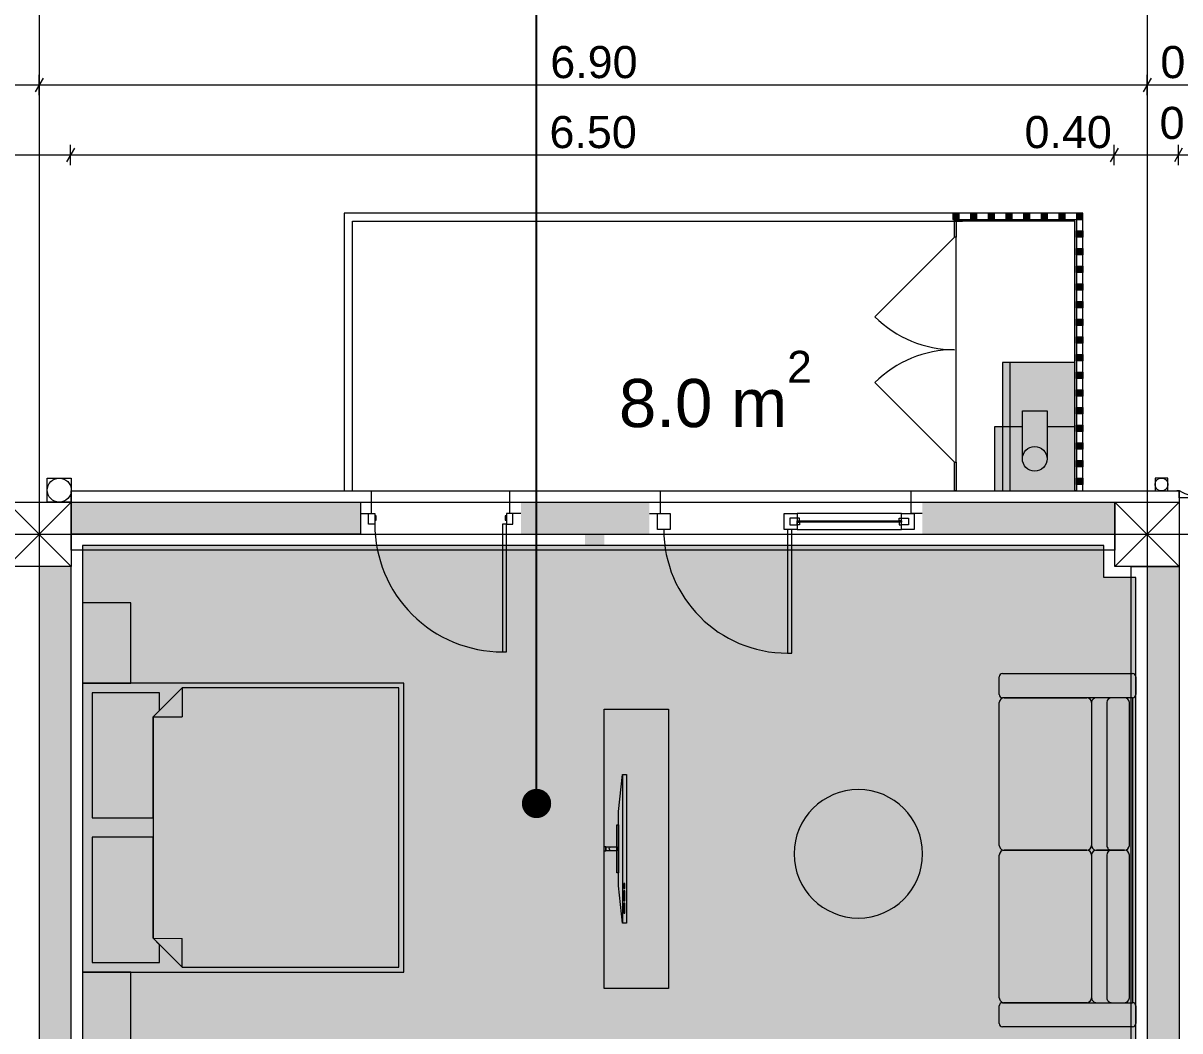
# Model space of a CAD drawing. Header units: millimetres. Extents: x 475159934 to 476245151, y 4620917055 to 4621447368.
# Drawn here: x 475268524 to 475275729, y 4621057733 to 4621064011 of the extents above; entities that cross this region are included whole.
import ezdxf

# ---------------------------------------------------------------- set-up
doc = ezdxf.new("R2010")
doc.units = ezdxf.units.MM
doc.header["$MEASUREMENT"] = 0
for name, color, linetype, lineweight in [('2D Drafting - General_Pen_No__1_Pen_No__7', 7, 'Continuous', 0), ('2D Drafting - General_Pen_No__250_Pen_No__7_Pen_No__250', 7, 'Continuous', 0), ('2D Drafting - General_Pen_No__250_Pen_No__7_Pen_No__7', 7, 'Continuous', 0), ('2D Drafting - General_Pen_No__7_Pen_No__250', 7, 'Continuous', 0), ('2D Drafting - General_Pen_No__7_Pen_No__7_Pen_No__7', 7, 'Continuous', 0), ('Doors_Pen_No__7_Pen_No__7_Pen_No__7', 7, 'Continuous', 0), ('G-Anno-Nplt_Pen_No__151', 151, 'Continuous', 0), ('G-Anno-Nplt_Pen_No__4', 7, 'Continuous', 0), ('G-Anno-Nplt_Pen_No__7', 7, 'Continuous', 0), ('gegmebi_Pen_No__1_Pen_No__7', 7, 'Continuous', 0), ('gegmebi_Pen_No__7_Pen_No__7', 7, 'Continuous', 0), ('kar-panjara_Pen_No__7_Pen_No__7_Pen_No__7', 7, 'Continuous', 0), ('New_2D Drafting - General_Pen_No__250_Pen_No__7_Pen_No__255', 255, 'Continuous', 0), ('New_2D Drafting - General_Pen_No__2_Pen_No__250', 7, 'Continuous', 0), ('New_2D Drafting - General_Pen_No__30_Pen_No__9_Pen_No__9_Pen_No__255', 255, 'Continuous', 0), ('New_2D Drafting - General_Pen_No__30_Pen_No__9_Pen_No__9_Pen_No__7', 7, 'Continuous', 0), ('New_Doors_Pen_No__7_Pen_No__7_Pen_No__250', 7, 'Continuous', 0), ('New_reg_nak_Pen_No__250', 7, 'Continuous', 0), ('New_reg_nak_Pen_No__7', 7, 'Continuous', 0), ('New_Structural - Bearing_Pen_No__250', 7, 'Continuous', 0), ('zoma_Pen_No__142', 142, 'Continuous', 0), ('zoma_Pen_No__5', 5, 'Continuous', 0), ('zoma_Pen_No__5_Pen_No__5', 5, 'Continuous', 0)]:
    doc.layers.add(name, color=color, linetype=linetype, lineweight=lineweight)
for name, color, linetype in [('New_Interior - Furniture', 7, 'Continuous'), ('New_R03_Nakveti', 7, 'Continuous'), ('zoma', 7, 'Continuous')]:
    doc.layers.add(name, color=color, linetype=linetype)
doc.layers.add('New_Interior - Furniture _Pen_No__252', color=7, linetype='Continuous', lineweight=0, true_color=0x666666)
doc.layers.add('New_R03_Nakveti_Pen_No__252', color=7, linetype='Continuous', lineweight=0, true_color=0x666666)
doc.styles.add('GENERATED_STYLE_1', font='arial.ttf')
doc.styles.add('GENERATED_STYLE_3', font='arial.ttf')
doc.dimstyles.new('GENERATED_STYLE__18', dxfattribs={"dimtxt": 200, "dimasz": 64.421331, "dimexe": 0.18, "dimexo": 3, "dimgap": 0, "dimtad": 1, "dimtih": 1, "dimtoh": 1, "dimlfac": 0.001, "dimzin": 0, "dimdsep": 46, "dimtxsty": 'GENERATED_STYLE_3', "dimblk": 'ARROWHEAD_2', "dimblk1": 'ARROWHEAD_2', "dimblk2": 'ARROWHEAD_2', "dimcen": 0.09, "dimclrd": 5, "dimclre": 5, "dimclrt": 5, "dimadec": 0, "dimazin": 0, "dimtfac": 1, "dimtdec": 4, "dimtmove": 0, "dimatfit": 3, "dimfxl": 1, "dimtolj": 1, "dimtzin": 0, "dimarcsym": 0})
doc.dimstyles.new('GENERATED_STYLE__27', dxfattribs={"dimtxt": 0.18, "dimasz": 364.8, "dimexe": 0.18, "dimexo": 0.0625, "dimgap": 0, "dimtad": 0, "dimtih": 1, "dimtoh": 1, "dimdec": 4, "dimzin": 0, "dimdsep": 46, "dimcen": 0.09, "dimadec": 0, "dimazin": 0, "dimtfac": 1, "dimtdec": 4, "dimtmove": 0, "dimatfit": 3, "dimldrblk": 'ARROWHEAD_11', "dimfxl": 1, "dimtolj": 1, "dimtzin": 0, "dimarcsym": 0})
doc.dimstyles.new('GENERATED_STYLE__3', dxfattribs={"dimtxt": 200, "dimasz": 64.421331, "dimexe": 0.18, "dimexo": 3, "dimgap": 0, "dimtad": 1, "dimtih": 1, "dimtoh": 1, "dimlfac": 0.001, "dimzin": 0, "dimdsep": 46, "dimtxsty": 'GENERATED_STYLE_3', "dimblk": 'ARROWHEAD_2', "dimblk1": 'ARROWHEAD_2', "dimblk2": 'ARROWHEAD_2', "dimcen": 0.09, "dimclrd": 142, "dimclre": 142, "dimclrt": 142, "dimadec": 0, "dimazin": 0, "dimtfac": 1, "dimtdec": 4, "dimtmove": 0, "dimatfit": 3, "dimfxl": 1, "dimtolj": 1, "dimtzin": 0, "dimarcsym": 0})
doc.dimstyles.new('GENERATED_STYLE__6', dxfattribs={"dimtxt": 200, "dimasz": 64.421331, "dimexe": 0.18, "dimexo": 3, "dimgap": 0, "dimtad": 1, "dimlfac": 0.001, "dimzin": 0, "dimdsep": 46, "dimtxsty": 'GENERATED_STYLE_3', "dimblk": 'ARROWHEAD_2', "dimblk1": 'ARROWHEAD_2', "dimblk2": 'ARROWHEAD_2', "dimcen": 0.09, "dimclrd": 142, "dimclre": 142, "dimclrt": 142, "dimadec": 0, "dimazin": 0, "dimtfac": 1, "dimtdec": 4, "dimtmove": 0, "dimatfit": 3, "dimfxl": 1, "dimtolj": 1, "dimtzin": 0, "dimarcsym": 0})
doc.dimstyles.new('GENERATED_STYLE__7', dxfattribs={"dimtxt": 200, "dimasz": 64.421331, "dimexe": 0.18, "dimexo": 3, "dimgap": 0, "dimtad": 1, "dimtih": 1, "dimtoh": 1, "dimlfac": 0.001, "dimzin": 0, "dimdsep": 46, "dimtxsty": 'GENERATED_STYLE_3', "dimblk": 'ARROWHEAD_2', "dimblk1": 'ARROWHEAD_2', "dimblk2": 'ARROWHEAD_2', "dimcen": 0.09, "dimclrd": 142, "dimclre": 142, "dimclrt": 142, "dimadec": 0, "dimazin": 0, "dimtfac": 1, "dimtdec": 4, "dimtmove": 2, "dimatfit": 3, "dimfxl": 1, "dimtolj": 1, "dimtzin": 0, "dimarcsym": 0})

# ---------------------------------------------------------------- blocks, each defined once
blk = doc.blocks.new('Bed Layout 23')
at = {"layer": 'New_R03_Nakveti_Pen_No__252', "color": 251, "linetype": 'Continuous', "lineweight": 0, "true_color": 0x666666}
for p, q in [((-900, 0), (-1400, 0)), ((-1400, 0), (-1400, -300)), ((-900, -300), (-900, 0)), ((900, 0), (-900, 0)), ((-900, 0), (-900, -2000)), ((1400, 0), (900, 0)), ((900, 0), (900, -300)), ((900, -2000), (900, 0)), ((1400, -300), (1400, 0)), ((-1400, -300), (-900, -300)), ((900, -300), (1400, -300)), ((-690, -440), (-870, -620)), ((0, -440), (-690, -440)), ((-690, -440), (-690, -620)), ((690, -440), (0, -440)), ((870, -620), (690, -440)), ((690, -440), (690, -620)), ((-870, -620), (-870, -1970)), ((-870, -620), (-690, -620)), ((870, -620), (690, -620)), ((870, -1970), (870, -620)), ((-900, -2000), (900, -2000)), ((-870, -1970), (0, -1970)), ((0, -1970), (870, -1970))]:
    blk.add_line(p, q, dxfattribs=at)
at = {"layer": 'New_R03_Nakveti_Pen_No__252', "color": 251, "linetype": 'Continuous', "lineweight": 0, "true_color": 0x666666, "flags": 128}
for points in [[(-60, -440), (-60, -60), (-840, -60), (-840, -480), (-730, -480), (-690, -440)], [(690, -440), (730, -480), (840, -480), (840, -60), (60, -60), (60, -440)]]:
    blk.add_lwpolyline(points, close=True, dxfattribs=at)
blk = doc.blocks.new('Designer Table 05 26')
at = {"layer": 'New_Interior - Furniture _Pen_No__252', "color": 251, "linetype": 'Continuous', "lineweight": 0, "true_color": 0x666666, "flags": 128}
blk.add_lwpolyline([(400, 0, 1), (-400, 0, 1)], format="xyb", close=True, dxfattribs=at)
blk = doc.blocks.new('Sofa 23')
at = {"layer": 'New_Interior - Furniture _Pen_No__252', "color": 251, "linetype": 'Continuous', "lineweight": 0, "true_color": 0x666666}
for p, q in [((0, 20), (0, 830)), ((20, 850), (130, 850)), ((150, 830), (150, 20)), ((150, 830), (2050, 830)), ((1070, 810), (180, 810)), ((2020, 810), (1130, 810)), ((2050, 20), (2050, 830)), ((2070, 850), (2180, 850)), ((2200, 830), (2200, 20)), ((150, 780), (150, 604.7)), ((1100, 604.7), (1100, 780)), ((1100, 780), (1100, 604.7)), ((2050, 604.7), (2050, 780)), ((180, 670), (1070, 670)), ((1130, 670), (2020, 670)), ((150, 30), (150, 544.7)), ((180, 574.7), (1070, 574.7)), ((180, 574.7), (1070, 574.7)), ((1100, 544.7), (1100, 30)), ((1100, 30), (1100, 544.7)), ((1130, 574.7), (2020, 574.7)), ((1130, 574.7), (2020, 574.7)), ((2050, 544.7), (2050, 30)), ((130, 0), (20, 0)), ((1070, 0), (180, 0)), ((2020, 0), (1130, 0)), ((2180, 0), (2070, 0))]:
    blk.add_line(p, q, dxfattribs=at)
for centre, radius, start, end in [((20, 830), 20, 90, 180), ((130, 830), 20, 0, 90), ((180, 780), 30, 90, 180), ((1070, 780), 30, 0, 90), ((1130, 780), 30, 90, 180), ((2020, 780), 30, 0, 90), ((2070, 830), 20, 90, 180), ((2180, 830), 20, 0, 90), ((180, 700), 30, 180, 270), ((1070, 700), 30, 270, 0), ((1130, 700), 30, 180, 270), ((2020, 700), 30, 270, 0), ((180, 604.7), 30, 180, 270), ((1070, 604.7), 30, 270, 0), ((1130, 604.7), 30, 180, 270), ((2020, 604.7), 30, 270, 0), ((180, 544.7), 30, 90, 180), ((1070, 544.7), 30, 0, 90), ((1130, 544.7), 30, 90, 180), ((2020, 544.7), 30, 0, 90), ((20, 20), 20, 180, 270), ((130, 20), 20, 270, 0), ((180, 30), 30, 180, 270), ((1070, 30), 30, 270, 0), ((1130, 30), 30, 180, 270), ((2020, 30), 30, 270, 0), ((2070, 20), 20, 180, 270), ((2180, 20), 20, 270, 0)]:
    blk.add_arc(centre, radius, start, end, dxfattribs=at)
blk = doc.blocks.new('*D698', base_point=(475826095.8, 4621095193.2))
at = {"layer": 'zoma_Pen_No__142', "color": 142, "linetype": 'Continuous', "lineweight": 0, "transparency": 16777216}
for p, q in [((475261724.3, 4621063561.9), (475261724.3, 4621063689.1)), ((475268624.3, 4621063561.9), (475268624.3, 4621063689.1)), ((475261748.8, 4621063667.9), (475261699.9, 4621063583.1)), ((475261724.3, 4621063625.5), (475268624.3, 4621063625.5)), ((475268648.8, 4621063667.9), (475268599.9, 4621063583.1))]:
    blk.add_line(p, q, dxfattribs=at)
at = {"layer": 'zoma_Pen_No__142', "color": 142, "lineweight": 0, "transparency": 16777216, "insert": (475264907.4, 4621063665.5), "char_height": 200, "attachment_point": 7, "style": 'GENERATED_STYLE_3'}
blk.add_mtext('\\A1;{\\pql;\\fArial|b0|i0|c204|p0;\\W1.000000;6.90}', dxfattribs=at)
blk = doc.blocks.new('ARROWHEAD_2')
at = {"color": 0, "linetype": 'Continuous', "lineweight": 0}
for p, q in [((0, 0), (-1, 0)), ((-0.38, -0.66), (0.38, 0.66))]:
    blk.add_line(p, q, dxfattribs=at)
blk = doc.blocks.new('*D699', base_point=(475826095.8, 4621095193.2))
at = {"layer": 'zoma_Pen_No__142', "color": 142, "linetype": 'Continuous', "lineweight": 0, "transparency": 16777216}
for p, q in [((475268624.3, 4621063561.9), (475268624.3, 4621063689.1)), ((475275524.3, 4621063561.9), (475275524.3, 4621063689.1)), ((475268648.8, 4621063667.9), (475268599.9, 4621063583.1)), ((475268624.3, 4621063625.5), (475275524.3, 4621063625.5)), ((475275548.8, 4621063667.9), (475275499.9, 4621063583.1))]:
    blk.add_line(p, q, dxfattribs=at)
at = {"layer": 'zoma_Pen_No__142', "color": 142, "lineweight": 0, "transparency": 16777216, "insert": (475271807.4, 4621063665.5), "char_height": 200, "attachment_point": 7, "style": 'GENERATED_STYLE_3'}
blk.add_mtext('\\A1;{\\pql;\\fArial|b0|i0|c204|p0;\\W1.000000;6.90}', dxfattribs=at)
blk = doc.blocks.new('*D700', base_point=(475826095.8, 4621095193.2))
at = {"layer": 'zoma_Pen_No__142', "color": 142, "linetype": 'Continuous', "lineweight": 0, "transparency": 16777216}
for p, q in [((475275524.3, 4621063561.9), (475275524.3, 4621063689.1)), ((475276224.3, 4621063561.9), (475276224.3, 4621063689.1)), ((475275548.8, 4621063667.9), (475275499.9, 4621063583.1)), ((475275524.3, 4621063625.5), (475276224.3, 4621063625.5)), ((475276248.8, 4621063667.9), (475276199.9, 4621063583.1))]:
    blk.add_line(p, q, dxfattribs=at)
at = {"layer": 'zoma_Pen_No__142', "color": 142, "lineweight": 0, "transparency": 16777216, "insert": (475275607.4, 4621063665.5), "char_height": 200, "attachment_point": 7, "style": 'GENERATED_STYLE_3'}
blk.add_mtext('\\A1;{\\pql;\\fArial|b0|i0|c204|p0;\\W1.000000;0.70}', dxfattribs=at)
blk = doc.blocks.new('*D731', base_point=(475826095.8, 4621095193.2))
at = {"layer": 'zoma_Pen_No__142', "color": 142, "linetype": 'Continuous', "lineweight": 0, "transparency": 16777216}
for p, q in [((475300055.4, 4621061026.7), (475299928.2, 4621061026.7)), ((475300034.2, 4621061002.2), (475299949.4, 4621061051.2)), ((475299991.8, 4621061026.7), (475299991.8, 4621061068.1)), ((475299991.8, 4621041672.1), (475299991.8, 4621061026.7)), ((475300055.4, 4621041672.1), (475299928.2, 4621041672.1)), ((475299949.4, 4621041696.5), (475300034.2, 4621041647.6)), ((475299991.8, 4621041630.6), (475299991.8, 4621041672.1))]:
    blk.add_line(p, q, dxfattribs=at)
at = {"layer": 'zoma_Pen_No__142', "color": 142, "lineweight": 0, "transparency": 16777216, "insert": (475299951.8, 4621051006.2), "char_height": 200, "attachment_point": 7, "rotation": 90, "style": 'GENERATED_STYLE_3'}
blk.add_mtext('\\A1;{\\pql;\\fArial|b0|i0|c204|p0;\\W1.000000;19.35}', dxfattribs=at)
blk = doc.blocks.new('*D745', base_point=(475826095.8, 4621095193.2))
at = {"layer": 'zoma_Pen_No__142', "color": 142, "linetype": 'Continuous', "lineweight": 0, "transparency": 16777216}
for p, q in [((475299274.8, 4621061026.7), (475299147.7, 4621061026.7)), ((475299253.6, 4621061002.2), (475299168.8, 4621061051.2)), ((475299211.2, 4621061026.7), (475299211.2, 4621061068.1)), ((475299211.2, 4621060626.7), (475299211.2, 4621061026.7)), ((475299274.8, 4621060626.7), (475299147.7, 4621060626.7)), ((475299168.8, 4621060651.2), (475299253.6, 4621060602.2))]:
    blk.add_line(p, q, dxfattribs=at)
blk = doc.blocks.new('*D758', base_point=(475826095.8, 4621095193.2))
at = {"layer": 'zoma_Pen_No__142', "color": 142, "linetype": 'Continuous', "lineweight": 0, "transparency": 16777216}
for p, q in [((475268443.8, 4621063231.9), (475268394.9, 4621063147.1)), ((475268419.4, 4621063125.9), (475268419.4, 4621063253.1)), ((475268419.4, 4621063189.5), (475268819.4, 4621063189.5)), ((475268843.8, 4621063231.9), (475268794.9, 4621063147.1)), ((475268819.4, 4621063125.9), (475268819.4, 4621063253.1))]:
    blk.add_line(p, q, dxfattribs=at)
blk = doc.blocks.new('*D759', base_point=(475826095.8, 4621095193.2))
at = {"layer": 'zoma_Pen_No__142', "color": 142, "linetype": 'Continuous', "lineweight": 0, "transparency": 16777216}
for p, q in [((475268843.8, 4621063231.9), (475268794.9, 4621063147.1)), ((475268819.4, 4621063125.9), (475268819.4, 4621063253.1)), ((475268819.4, 4621063189.5), (475275319.4, 4621063189.5)), ((475275343.8, 4621063231.9), (475275294.9, 4621063147.1)), ((475275319.4, 4621063125.9), (475275319.4, 4621063253.1))]:
    blk.add_line(p, q, dxfattribs=at)
at = {"layer": 'zoma_Pen_No__142', "color": 142, "lineweight": 0, "transparency": 16777216, "char_height": 200, "attachment_point": 7, "style": 'GENERATED_STYLE_3'}
for s, insert in [('\\A1;{\\pql;\\fArial|b0|i0|c204|p0;\\W1.000000;6.50}', (475271802.4, 4621063229.5)), ('\\A1;{\\pql;\\fArial|b0|i0|c204|p0;\\W1.000000;0.40}', (475274761, 4621063229.5))]:
    blk.add_mtext(s, dxfattribs=dict(at, insert=insert))
blk = doc.blocks.new('*D760', base_point=(475826095.8, 4621095193.2))
at = {"layer": 'zoma_Pen_No__142', "color": 142, "linetype": 'Continuous', "lineweight": 0, "transparency": 16777216}
for p, q in [((475275343.8, 4621063231.9), (475275294.9, 4621063147.1)), ((475275319.4, 4621063125.9), (475275319.4, 4621063253.1)), ((475275319.4, 4621063189.5), (475275719.4, 4621063189.5)), ((475275743.8, 4621063231.9), (475275694.9, 4621063147.1)), ((475275719.4, 4621063125.9), (475275719.4, 4621063253.1))]:
    blk.add_line(p, q, dxfattribs=at)
at = {"layer": 'zoma_Pen_No__142', "color": 142, "lineweight": 0, "transparency": 16777216, "insert": (475275602.4, 4621063286.6), "char_height": 200, "attachment_point": 7, "style": 'GENERATED_STYLE_3'}
blk.add_mtext('\\A1;{\\pql;\\fArial|b0|i0|c204|p0;\\W1.000000;0.30}', dxfattribs=at)
blk = doc.blocks.new('*D761', base_point=(475826095.8, 4621095193.2))
at = {"layer": 'zoma_Pen_No__142', "color": 142, "linetype": 'Continuous', "lineweight": 0, "transparency": 16777216}
for p, q in [((475275743.8, 4621063231.9), (475275694.9, 4621063147.1)), ((475275719.4, 4621063125.9), (475275719.4, 4621063253.1)), ((475275719.4, 4621063189.5), (475276019.4, 4621063189.5)), ((475276043.8, 4621063231.9), (475275994.9, 4621063147.1)), ((475276019.4, 4621063125.9), (475276019.4, 4621063253.1))]:
    blk.add_line(p, q, dxfattribs=at)
blk = doc.blocks.new('*D1319', base_point=(475826095.8, 4621095193.2))
at = {"layer": 'zoma_Pen_No__5', "color": 5, "linetype": 'Continuous', "lineweight": 0, "transparency": 16777216}
for p, q in [((475275264.3, 4621094325.9), (475275264.3, 4621094453)), ((475275869.4, 4621094325.9), (475275869.4, 4621094453)), ((475275222.9, 4621094389.5), (475275264.3, 4621094389.5)), ((475275288.8, 4621094431.8), (475275239.9, 4621094347.1)), ((475275264.3, 4621094389.5), (475275869.4, 4621094389.5)), ((475275844.9, 4621094347.1), (475275893.8, 4621094431.8)), ((475275869.4, 4621094389.5), (475275910.8, 4621094389.5))]:
    blk.add_line(p, q, dxfattribs=at)
at = {"layer": 'zoma_Pen_No__5', "color": 5, "lineweight": 0, "transparency": 16777216, "insert": (475275299.9, 4621094429.5), "char_height": 200, "attachment_point": 7, "style": 'GENERATED_STYLE_3'}
blk.add_mtext('\\A1;{\\pql;\\fArial|b0|i0|c204|p0;\\W1.000000;0.61}', dxfattribs=at)
blk = doc.blocks.new('*D1323', base_point=(475826095.8, 4621095193.2))
at = {"layer": 'zoma_Pen_No__5', "color": 5, "linetype": 'Continuous', "lineweight": 0, "transparency": 16777216}
for p, q in [((475275264.3, 4621143389.7), (475275264.3, 4621143516.8)), ((475275869.4, 4621143389.7), (475275869.4, 4621143516.8)), ((475275222.9, 4621143453.2), (475275264.3, 4621143453.2)), ((475275288.8, 4621143495.6), (475275239.9, 4621143410.9)), ((475275264.3, 4621143453.2), (475275869.4, 4621143453.2)), ((475275844.9, 4621143410.9), (475275893.8, 4621143495.6)), ((475275869.4, 4621143453.2), (475275910.8, 4621143453.2))]:
    blk.add_line(p, q, dxfattribs=at)
at = {"layer": 'zoma_Pen_No__5', "color": 5, "lineweight": 0, "transparency": 16777216, "insert": (475275299.9, 4621143493.2), "char_height": 200, "attachment_point": 7, "style": 'GENERATED_STYLE_3'}
blk.add_mtext('\\A1;{\\pql;\\fArial|b0|i0|c204|p0;\\W1.000000;0.61}', dxfattribs=at)
blk = doc.blocks.new('ARROWHEAD_11')
at = {"color": 0, "linetype": 'Continuous', "lineweight": 0}
blk.add_line((0, 0), (-1, 0), dxfattribs=at)
at = {"color": 0, "linetype": 'Continuous', "lineweight": 0, "const_width": 0.25, "flags": 128}
blk.add_lwpolyline([(-0.125, 0, 1), (0.125, 0, 1)], format="xyb", close=True, dxfattribs=at)
blk = doc.blocks.new('Flexible Shelf 26')
at = {"layer": 'New_Interior - Furniture _Pen_No__252', "color": 251, "linetype": 'Continuous', "lineweight": 0, "true_color": 0x666666, "flags": 128}
blk.add_lwpolyline([(0, 0), (1739.8, 0), (1739.8, 400), (0, 400)], close=True, dxfattribs=at)
blk = doc.blocks.new('Flat Panel TV 26')
at = {"layer": 'New_Interior - Furniture _Pen_No__252', "color": 251, "linetype": 'Continuous', "lineweight": 0, "true_color": 0x666666}
for p, q in [((0, 25), (925.5, 25)), ((678.7, 10), (678.7, 16.2)), ((678.7, 16.2), (709.6, 16.2)), ((709.6, 10), (678.7, 10)), ((709.6, 16.2), (709.6, 10)), ((725, 10), (725, 16.2)), ((725, 16.2), (786.7, 16.2)), ((786.7, 10), (725, 10)), ((786.7, 16.2), (786.7, 10)), ((802.1, 10), (802.1, 16.2)), ((802.1, 16.2), (863.8, 16.2)), ((863.8, 10), (802.1, 10)), ((863.8, 16.2), (863.8, 10))]:
    blk.add_line(p, q, dxfattribs=at)
at = {"layer": 'New_Interior - Furniture _Pen_No__252', "color": 251, "linetype": 'Continuous', "lineweight": 0, "true_color": 0x666666, "flags": 128}
for points in [[(447.8, 127.5), (477.8, 127.5), (477.8, 137.5), (447.8, 137.5)], [(450.3, 60), (475.3, 60), (475.3, 127.5), (450.3, 127.5)], [(0, 0), (925.5, 0), (925.5, 25), (694.1, 50), (231.4, 50), (0, 25)], [(312.8, 50), (612.8, 50), (612.8, 60), (312.8, 60)]]:
    blk.add_lwpolyline(points, close=True, dxfattribs=at)
at = {"layer": 'New_Interior - Furniture _Pen_No__252', "color": 251, "linetype": 'Continuous', "lineweight": 0, "true_color": 0x666666}
blk.add_arc((462.8, 93.8), 12.5, 0, 180, dxfattribs=at)

msp = doc.modelspace()

# ---------------------------------------------------------------- hatches: boundary and pattern name
at = {"layer": '2D Drafting - General_Pen_No__250_Pen_No__7_Pen_No__7', "linetype": 'Continuous', "lineweight": 0}
for points in [[(475274324.343, 4621062676.7), (475274324.343, 4621062786.7), (475274334.343, 4621062786.7), (475274334.343, 4621062676.7)], [(475274334.048, 4621062776.696), (475274334.048, 4621062786.696), (475275084.67, 4621062786.696), (475275084.67, 4621062776.696), (475275084.67, 4621061096.696), (475275074.67, 4621061096.696), (475275074.67, 4621062776.696)], [(475274324.343, 4621061096.696), (475274324.343, 4621061276.7), (475274334.343, 4621061276.7), (475274334.343, 4621061096.696)], [(475270624.726, 4621060826.696), (475268824.343, 4621060826.696), (475268824.343, 4621061026.696), (475270624.726, 4621061026.696)], [(475272424.348, 4621060826.65), (475271624.726, 4621060826.65), (475271624.726, 4621061026.65), (475272424.348, 4621061026.65)], [(475275324.343, 4621060826.974), (475274124.343, 4621060826.974), (475274124.343, 4621061026.974), (475275324.343, 4621061026.974)], [(475272023.872, 4621060826.689), (475272143.872, 4621060826.689), (475272143.872, 4621056281.831), (475272023.872, 4621056281.831)], [(475268624.343, 4621060626.696), (475268624.343, 4621055076.696), (475268824.343, 4621055076.696), (475268824.343, 4621060626.696)], [(475275524.343, 4621060626.696), (475275524.343, 4621053626.696), (475275724.343, 4621053626.696), (475275724.343, 4621060626.696)]]:
    msp.add_hatch(color=7, dxfattribs=at).paths.add_polyline_path(points)
at = {"layer": 'G-Anno-Nplt_Pen_No__151', "linetype": 'Continuous', "lineweight": 0, "true_color": 0x1f2f3f}
msp.add_hatch(color=169, dxfattribs=at).paths.add_polyline_path([(475268894.053, 4621060756.689), (475268894.053, 4621060556.689), (475268894.053, 4621055056.028), (475268894.053, 4621053696.689), (475270375.945, 4621053696.689), (475270375.945, 4621053626.689), (475272980.083, 4621053626.689), (475272980.083, 4621053696.689), (475275054.053, 4621053696.689), (475275054.053, 4621054586.877), (475275454.053, 4621054586.877), (475275454.053, 4621060556.696), (475275254.343, 4621060556.696), (475275254.343, 4621060756.689)])
at = {"layer": 'New_2D Drafting - General_Pen_No__250_Pen_No__7_Pen_No__255', "linetype": 'Continuous', "lineweight": 0}
for points in [[(475275074.67, 4621061096.696), (475274624.67, 4621061096.696), (475274624.67, 4621061896.696), (475275074.67, 4621061896.696)], [(475275074.67, 4621061096.696), (475274574.67, 4621061096.7), (475274574.674, 4621061496.696), (475274747.659, 4621061496.694), (475274747.66, 4621061596.697), (475274901.686, 4621061596.696), (475274901.685, 4621061496.693), (475275074.674, 4621061496.691)]]:
    msp.add_hatch(color=255, dxfattribs=at).paths.add_polyline_path(points)
at = {"layer": 'New_2D Drafting - General_Pen_No__30_Pen_No__9_Pen_No__9_Pen_No__255', "linetype": 'Continuous', "lineweight": 0}
for points in [[(475274314.67, 4621062826.7), (475274314.67, 4621062786.7), (475274354.67, 4621062786.7), (475274354.67, 4621062826.7)], [(475274424.67, 4621062826.7), (475274424.67, 4621062786.7), (475274464.67, 4621062786.7), (475274464.67, 4621062826.7)], [(475274534.67, 4621062826.7), (475274534.67, 4621062786.7), (475274574.67, 4621062786.7), (475274574.67, 4621062826.7)], [(475274644.67, 4621062826.7), (475274644.67, 4621062786.7), (475274684.67, 4621062786.7), (475274684.67, 4621062826.7)], [(475274754.67, 4621062826.7), (475274754.67, 4621062786.7), (475274794.67, 4621062786.7), (475274794.67, 4621062826.7)], [(475274864.67, 4621062826.7), (475274864.67, 4621062786.7), (475274904.67, 4621062786.7), (475274904.67, 4621062826.7)], [(475274974.67, 4621062826.7), (475274974.67, 4621062786.7), (475275014.67, 4621062786.7), (475275014.67, 4621062826.7)], [(475275084.67, 4621062826.7), (475275084.67, 4621062786.7), (475275124.67, 4621062786.7), (475275124.67, 4621062826.7)], [(475275124.67, 4621062676.7), (475275084.67, 4621062676.7), (475275084.67, 4621062716.7), (475275124.67, 4621062716.7)], [(475275124.67, 4621062566.7), (475275084.67, 4621062566.7), (475275084.67, 4621062606.7), (475275124.67, 4621062606.7)], [(475275124.67, 4621062456.7), (475275084.67, 4621062456.7), (475275084.67, 4621062496.7), (475275124.67, 4621062496.7)], [(475275124.67, 4621062346.7), (475275084.67, 4621062346.7), (475275084.67, 4621062386.7), (475275124.67, 4621062386.7)], [(475275124.67, 4621062236.7), (475275084.67, 4621062236.7), (475275084.67, 4621062276.7), (475275124.67, 4621062276.7)], [(475275124.67, 4621062126.7), (475275084.67, 4621062126.7), (475275084.67, 4621062166.7), (475275124.67, 4621062166.7)], [(475275124.67, 4621062016.7), (475275084.67, 4621062016.7), (475275084.67, 4621062056.7), (475275124.67, 4621062056.7)], [(475275124.67, 4621061906.7), (475275084.67, 4621061906.7), (475275084.67, 4621061946.7), (475275124.67, 4621061946.7)], [(475275124.67, 4621061796.7), (475275084.67, 4621061796.7), (475275084.67, 4621061836.7), (475275124.67, 4621061836.7)], [(475275124.67, 4621061686.7), (475275084.67, 4621061686.7), (475275084.67, 4621061726.7), (475275124.67, 4621061726.7)], [(475275124.67, 4621061576.7), (475275084.67, 4621061576.7), (475275084.67, 4621061616.7), (475275124.67, 4621061616.7)], [(475275124.67, 4621061466.7), (475275084.67, 4621061466.7), (475275084.67, 4621061506.7), (475275124.67, 4621061506.7)], [(475275124.67, 4621061356.7), (475275084.67, 4621061356.7), (475275084.67, 4621061396.7), (475275124.67, 4621061396.7)], [(475275124.67, 4621061246.7), (475275084.67, 4621061246.7), (475275084.67, 4621061286.7), (475275124.67, 4621061286.7)], [(475275124.67, 4621061136.7), (475275084.67, 4621061136.7), (475275084.67, 4621061176.7), (475275124.67, 4621061176.7)]]:
    msp.add_hatch(color=255, dxfattribs=at).paths.add_polyline_path(points)

# ---------------------------------------------------------------- linework, layer by layer
at = {"layer": '2D Drafting - General_Pen_No__1_Pen_No__7', "color": 7, "linetype": 'Continuous', "lineweight": 0}
for p, q in [((475268424.343, 4621060626.696), (475268824.343, 4621061026.696)), ((475268824.343, 4621060626.696), (475268424.343, 4621061026.696)), ((475275324.343, 4621060626.696), (475275724.343, 4621061026.696)), ((475275724.343, 4621060626.696), (475275324.343, 4621061026.696))]:
    msp.add_line(p, q, dxfattribs=at)
at = {"layer": '2D Drafting - General_Pen_No__1_Pen_No__7', "color": 7, "linetype": 'Continuous', "lineweight": 0, "flags": 128}
for points in [[(475268824.343, 4621060626.696), (475268424.343, 4621060626.696), (475268424.343, 4621061026.696), (475268824.343, 4621061026.696)], [(475275324.343, 4621060726.696), (475268824.343, 4621060726.696), (475268824.343, 4621061026.696), (475275324.343, 4621061026.696)], [(475275724.343, 4621060626.696), (475275324.343, 4621060626.696), (475275324.343, 4621061026.696), (475275724.343, 4621061026.696)], [(475275424.343, 4621053626.696), (475275424.343, 4621060626.696), (475275724.343, 4621060626.696), (475275724.343, 4621053626.696)]]:
    msp.add_lwpolyline(points, close=True, dxfattribs=at)
at = {"layer": '2D Drafting - General_Pen_No__1_Pen_No__7', "color": 7, "linetype": 'Continuous', "lineweight": 0}
for centre, radius in [((475268749.278, 4621061101.689), 75), ((475275614.278, 4621061136.927), 40)]:
    msp.add_circle(centre, radius, dxfattribs=at)
at = {"layer": '2D Drafting - General_Pen_No__250_Pen_No__7_Pen_No__250', "color": 7, "linetype": 'Continuous', "lineweight": 0, "flags": 128}
for points in [[(475274324.343, 4621062676.7), (475274324.343, 4621062786.7), (475274334.343, 4621062786.7), (475274334.343, 4621062676.7)], [(475274334.048, 4621062776.696), (475274334.048, 4621062786.696), (475275084.67, 4621062786.696), (475275084.67, 4621062776.696), (475275084.67, 4621061096.696), (475275074.67, 4621061096.696), (475275074.67, 4621062776.696)], [(475274324.343, 4621061096.696), (475274324.343, 4621061276.7), (475274334.343, 4621061276.7), (475274334.343, 4621061096.696)], [(475268624.343, 4621060626.696), (475268624.343, 4621055076.696), (475268824.343, 4621055076.696), (475268824.343, 4621060626.696)]]:
    msp.add_lwpolyline(points, close=True, dxfattribs=at)
at = {"layer": '2D Drafting - General_Pen_No__250_Pen_No__7_Pen_No__7', "color": 7, "linetype": 'Continuous', "lineweight": 0, "flags": 128}
msp.add_lwpolyline([(475270624.726, 4621060826.696), (475268824.343, 4621060826.696), (475268824.343, 4621061026.696), (475270624.726, 4621061026.696)], close=True, dxfattribs=at)
at = {"layer": '2D Drafting - General_Pen_No__7_Pen_No__250', "color": 7, "linetype": 'Continuous', "lineweight": 0, "flags": 128}
for points in [[(475270624.726, 4621060956.44), (475270694.726, 4621060956.441), (475270694.724, 4621061096.677)], [(475271624.726, 4621060956.437), (475271554.711, 4621060956.436), (475271554.71, 4621061096.698)], [(475272424.348, 4621060956.43), (475272494.348, 4621060956.431), (475272494.347, 4621061096.667)], [(475274124.343, 4621060956.433), (475274054.328, 4621060956.433), (475274054.327, 4621061096.695)]]:
    msp.add_lwpolyline(points, dxfattribs=at)
at = {"layer": '2D Drafting - General_Pen_No__7_Pen_No__7_Pen_No__7', "color": 7, "linetype": 'Continuous', "lineweight": 0, "flags": 128}
msp.add_lwpolyline([(475273994.344, 4621060956.428), (475273344.344, 4621060956.399), (475273344.348, 4621060856.46), (475273994.348, 4621060856.488)], close=True, dxfattribs=at)
at = {"layer": '2D Drafting - General_Pen_No__7_Pen_No__7_Pen_No__7', "color": 7, "linetype": 'Continuous', "lineweight": 0}
for centre, radius, start, end in [((475271509.038, 4621060888.705), 794.311, 179.9998034, 270.0014849), ((475273284.659, 4621060856.447), 770.311, 180.005711, 270.0025313)]:
    msp.add_arc(centre, radius, start, end, dxfattribs=at)
at = {"layer": 'Doors_Pen_No__7_Pen_No__7_Pen_No__7', "color": 7, "linetype": 'Continuous', "lineweight": 0, "flags": 128}
for points in [[(475270675.215, 4621060956.44), (475270714.726, 4621060956.441), (475270714.727, 4621060888.708), (475270675.216, 4621060888.707)], [(475271575.215, 4621060956.44), (475271535.703, 4621060956.439), (475271535.705, 4621060888.706), (475271575.216, 4621060888.707)], [(475270723.615, 4621060942.042), (475270714.726, 4621060942.041), (475270714.727, 4621060915.375), (475270723.616, 4621060915.375)], [(475271535.705, 4621060888.706), (475271509.038, 4621060888.705), (475271509.059, 4621060094.394), (475271535.726, 4621060094.395)], [(475271535.704, 4621060942.039), (475271526.815, 4621060942.039), (475271526.816, 4621060915.372), (475271535.704, 4621060915.373)], [(475273311.326, 4621060856.448), (475273284.659, 4621060856.447), (475273284.693, 4621060086.136), (475273311.36, 4621060086.137)]]:
    msp.add_lwpolyline(points, close=True, dxfattribs=at)
at = {"layer": 'G-Anno-Nplt_Pen_No__4', "color": 7, "linetype": 'Continuous', "lineweight": 0, "flags": 128}
for points in [[(475275124.671, 4621062826.7), (475270524.671, 4621062826.7), (475270524.671, 4621061096.696), (475275124.67, 4621061096.696)], [(475268894.053, 4621060756.689), (475268894.053, 4621060556.689), (475268894.053, 4621055056.028), (475268894.053, 4621053696.689), (475270375.945, 4621053696.689), (475270375.945, 4621053626.689), (475272980.083, 4621053626.689), (475272980.083, 4621053696.689), (475275054.053, 4621053696.689), (475275054.053, 4621054586.877), (475275454.053, 4621054586.877), (475275454.053, 4621060556.696), (475275254.343, 4621060556.696), (475275254.343, 4621060756.689)]]:
    msp.add_lwpolyline(points, close=True, dxfattribs=at)
at = {"layer": 'gegmebi_Pen_No__1_Pen_No__7', "color": 7, "linetype": 'Continuous', "lineweight": 0, "flags": 128}
for points in [[(475274747.657, 4621061296.696), (475274747.66, 4621061596.697), (475274901.686, 4621061596.696), (475274901.683, 4621061296.694)], [(475274747.659, 4621061496.694), (475274574.674, 4621061496.696), (475274574.67, 4621061096.7), (475275074.67, 4621061096.696), (475275074.674, 4621061496.691), (475274901.685, 4621061496.693)]]:
    msp.add_lwpolyline(points, dxfattribs=at)
at = {"layer": 'gegmebi_Pen_No__7_Pen_No__7', "color": 7, "linetype": 'Continuous', "lineweight": 0}
for p, q in [((475268674.278, 4621061026.689), (475268674.278, 4621061176.689)), ((475268674.278, 4621061176.689), (475268824.278, 4621061176.689)), ((475268824.278, 4621061176.689), (475268824.278, 4621061026.689)), ((475275574.278, 4621061176.927), (475275574.278, 4621061096.927)), ((475275654.278, 4621061176.927), (475275574.278, 4621061176.927)), ((475275654.278, 4621061096.927), (475275654.278, 4621061176.927)), ((475275574.278, 4621061096.927), (475275654.278, 4621061096.927)), ((475268824.278, 4621061026.689), (475268674.278, 4621061026.689))]:
    msp.add_line(p, q, dxfattribs=at)
at = {"layer": 'kar-panjara_Pen_No__7_Pen_No__7_Pen_No__7', "color": 7, "linetype": 'Continuous', "lineweight": 0, "flags": 128}
for points in [[(475272474.344, 4621060956.379), (475272554.344, 4621060956.382), (475272554.348, 4621060856.382), (475272474.348, 4621060856.379)], [(475273264.344, 4621060956.456), (475273344.344, 4621060956.46), (475273344.348, 4621060856.46), (475273264.348, 4621060856.456)], [(475273994.344, 4621060956.428), (475274074.344, 4621060956.431), (475274074.348, 4621060856.431), (475273994.348, 4621060856.428)], [(475273299.347, 4621060886.458), (475273344.347, 4621060886.46), (475273344.346, 4621060901.46), (475273344.346, 4621060911.46), (475273359.346, 4621060911.46), (475273359.345, 4621060926.46), (475273299.345, 4621060926.458)], [(475273994.346, 4621060901.488), (475273344.346, 4621060901.46), (475273344.346, 4621060911.46), (475273994.346, 4621060911.488)], [(475273359.347, 4621060886.46), (475273344.347, 4621060886.46), (475273344.346, 4621060901.46), (475273359.346, 4621060901.46)], [(475274039.347, 4621060886.49), (475273994.347, 4621060886.488), (475273994.346, 4621060901.488), (475273994.346, 4621060911.488), (475273979.346, 4621060911.488), (475273979.345, 4621060926.488), (475274039.345, 4621060926.49)], [(475273979.347, 4621060886.488), (475273994.347, 4621060886.488), (475273994.346, 4621060901.488), (475273979.346, 4621060901.488)]]:
    msp.add_lwpolyline(points, close=True, dxfattribs=at)
at = {"layer": 'New_2D Drafting - General_Pen_No__30_Pen_No__9_Pen_No__9_Pen_No__7', "color": 7, "linetype": 'Continuous', "lineweight": 0, "flags": 128}
for points in [[(475274314.67, 4621062826.7), (475274314.67, 4621062786.7), (475274354.67, 4621062786.7), (475274354.67, 4621062826.7)], [(475274424.67, 4621062826.7), (475274424.67, 4621062786.7), (475274464.67, 4621062786.7), (475274464.67, 4621062826.7)], [(475274534.67, 4621062826.7), (475274534.67, 4621062786.7), (475274574.67, 4621062786.7), (475274574.67, 4621062826.7)], [(475274644.67, 4621062826.7), (475274644.67, 4621062786.7), (475274684.67, 4621062786.7), (475274684.67, 4621062826.7)], [(475274754.67, 4621062826.7), (475274754.67, 4621062786.7), (475274794.67, 4621062786.7), (475274794.67, 4621062826.7)], [(475274864.67, 4621062826.7), (475274864.67, 4621062786.7), (475274904.67, 4621062786.7), (475274904.67, 4621062826.7)], [(475274974.67, 4621062826.7), (475274974.67, 4621062786.7), (475275014.67, 4621062786.7), (475275014.67, 4621062826.7)], [(475275084.67, 4621062826.7), (475275084.67, 4621062786.7), (475275124.67, 4621062786.7), (475275124.67, 4621062826.7)], [(475275124.67, 4621062676.7), (475275084.67, 4621062676.7), (475275084.67, 4621062716.7), (475275124.67, 4621062716.7)], [(475275124.67, 4621062566.7), (475275084.67, 4621062566.7), (475275084.67, 4621062606.7), (475275124.67, 4621062606.7)], [(475275124.67, 4621062456.7), (475275084.67, 4621062456.7), (475275084.67, 4621062496.7), (475275124.67, 4621062496.7)], [(475275124.67, 4621062346.7), (475275084.67, 4621062346.7), (475275084.67, 4621062386.7), (475275124.67, 4621062386.7)], [(475275124.67, 4621062236.7), (475275084.67, 4621062236.7), (475275084.67, 4621062276.7), (475275124.67, 4621062276.7)], [(475275124.67, 4621062126.7), (475275084.67, 4621062126.7), (475275084.67, 4621062166.7), (475275124.67, 4621062166.7)], [(475275124.67, 4621062016.7), (475275084.67, 4621062016.7), (475275084.67, 4621062056.7), (475275124.67, 4621062056.7)], [(475275124.67, 4621061906.7), (475275084.67, 4621061906.7), (475275084.67, 4621061946.7), (475275124.67, 4621061946.7)], [(475275124.67, 4621061796.7), (475275084.67, 4621061796.7), (475275084.67, 4621061836.7), (475275124.67, 4621061836.7)], [(475275124.67, 4621061686.7), (475275084.67, 4621061686.7), (475275084.67, 4621061726.7), (475275124.67, 4621061726.7)], [(475275124.67, 4621061576.7), (475275084.67, 4621061576.7), (475275084.67, 4621061616.7), (475275124.67, 4621061616.7)], [(475275124.67, 4621061466.7), (475275084.67, 4621061466.7), (475275084.67, 4621061506.7), (475275124.67, 4621061506.7)], [(475275124.67, 4621061356.7), (475275084.67, 4621061356.7), (475275084.67, 4621061396.7), (475275124.67, 4621061396.7)], [(475275124.67, 4621061246.7), (475275084.67, 4621061246.7), (475275084.67, 4621061286.7), (475275124.67, 4621061286.7)], [(475275124.67, 4621061136.7), (475275084.67, 4621061136.7), (475275084.67, 4621061176.7), (475275124.67, 4621061176.7)]]:
    msp.add_lwpolyline(points, close=True, dxfattribs=at)
at = {"layer": 'New_Doors_Pen_No__7_Pen_No__7_Pen_No__250', "color": 7, "linetype": 'Continuous', "lineweight": 0, "flags": 128}
msp.add_lwpolyline([(475270574.671, 4621061096.696), (475270574.671, 4621062776.7), (475274374.67, 4621062776.7)], dxfattribs=at)
at = {"layer": 'New_reg_nak_Pen_No__250', "color": 7, "linetype": 'Continuous', "lineweight": 0}
for p, q in [((475274334.343, 4621061276.7), (475274334.343, 4621062676.7)), ((475274670.148, 4621061896.696), (475274670.148, 4621061096.696))]:
    msp.add_line(p, q, dxfattribs=at)
at = {"layer": 'New_reg_nak_Pen_No__250', "color": 7, "linetype": 'Continuous', "lineweight": 0, "flags": 128}
msp.add_lwpolyline([(475275074.67, 4621061096.696), (475275074.67, 4621061896.696), (475274624.67, 4621061896.696), (475274624.67, 4621061096.696)], close=True, dxfattribs=at)
at = {"layer": 'New_reg_nak_Pen_No__250', "color": 7, "linetype": 'Continuous', "lineweight": 0}
msp.add_circle((475274824.67, 4621061296.696), 77.013, dxfattribs=at)
at = {"layer": 'New_reg_nak_Pen_No__7', "color": 7, "linetype": 'Continuous', "lineweight": 0, "flags": 128}
msp.add_lwpolyline([(475268824.343, 4621061026.696), (475268824.343, 4621061096.696), (475275724.427, 4621061096.696), (475275724.204, 4621045826.696), (475275724.343, 4621045826.696)], dxfattribs=at)
at = {"layer": 'New_Structural - Bearing_Pen_No__250', "color": 7, "linetype": 'Continuous', "lineweight": 0}
for p, q in [((475274324.343, 4621062676.7), (475273829.368, 4621062181.725)), ((475274324.343, 4621061276.7), (475273829.368, 4621061771.675))]:
    msp.add_line(p, q, dxfattribs=at)
msp.add_lwpolyline([(475275724.272, 4621061098.493, 0.26578795), (475276024.349, 4621061098.493), (475276044.258, 4621061098.493), (475276044.258, 4621061096.703), (475276024.349, 4621061096.703), (475276024.349, 4621061052.763), (475275724.272, 4621061052.763), (475275724.272, 4621061096.703), (475275709.644, 4621061096.703), (475275709.644, 4621061098.493)], format="xyb", close=True, dxfattribs=at)
for centre, start, end in [((475274324.343, 4621062676.7), 225, 270), ((475274324.343, 4621061276.7), 90, 135)]:
    msp.add_arc(centre, 700, start, end, dxfattribs=at)
at = {"layer": 'zoma_Pen_No__5_Pen_No__5', "color": 5, "linetype": 'Continuous', "lineweight": 0}
for p, q in [((475268624.343, 4621064307.672), (475268624.343, 4621036072.741)), ((475275524.343, 4621064307.672), (475275524.343, 4621036072.741)), ((475229343.792, 4621060826.689), (475300771.399, 4621060826.689))]:
    msp.add_line(p, q, dxfattribs=at)

# ---------------------------------------------------------------- block references
at = {"layer": 'New_Interior - Furniture', "color": 1, "linetype": 'Continuous', "lineweight": 0, "zscale": 1000}
for name, p, rotation in [('Sofa 23', (475274604.053, 4621059958.587), 270), ('Designer Table 05 26', (475273726.026, 4621058836.07), 90)]:
    msp.add_blockref(name, p, dxfattribs=dict(at, rotation=rotation))
at = {"layer": 'New_Interior - Furniture', "color": 1, "linetype": 'Continuous', "lineweight": 0, "xscale": -1, "zscale": 1000, "rotation": 90}
for name, p in [('Flexible Shelf 26', (475272543.872, 4621059737.517)), ('Flat Panel TV 26', (475272281.372, 4621059330.367))]:
    msp.add_blockref(name, p, dxfattribs=at)
at = {"layer": 'New_R03_Nakveti', "color": 7, "linetype": 'Continuous', "lineweight": 0, "zscale": 1000, "rotation": 89.99702730489379}
msp.add_blockref('Bed Layout 23', (475268894.415, 4621058999.662), dxfattribs=at)

# ---------------------------------------------------------------- texts
at = {"layer": 'G-Anno-Nplt_Pen_No__7', "color": 7, "lineweight": 0, "insert": (475272234.671, 4621061489.952), "char_height": 300, "attachment_point": 7, "style": 'GENERATED_STYLE_1'}
msp.add_mtext('{\\fArial|b0|i0|c204|p0;8.0 m{\\H0.66x;\\S2^  ;}}', dxfattribs=at)

# ---------------------------------------------------------------- dimensions: what is measured, and where the dimension line sits
at = {"layer": 'zoma', "color": 5, "linetype": 'Continuous', "lineweight": 0}
for base, picture, middle in [((475275869.376, 4621143453.239), '*D1323', (475275558.855, 4621143593.239)), ((475275869.376, 4621094389.464), '*D1319', (475275558.855, 4621094529.464))]:
    dim = msp.add_linear_dim(base=base, p1=(475275264.343, 4621045756.696), p2=(475275869.376, 4621045638.982), dimstyle='GENERATED_STYLE__18', dxfattribs=at)
    dim.commit()
    dim.dimension.update_dxf_attribs({"geometry": picture, "text_midpoint": middle, "dimtype": 160})
at = {"layer": 'zoma', "color": 142, "linetype": 'Continuous', "lineweight": 0}
for base, p1, p2, dimstyle, picture, middle in [((475268624.342, 4621063625.513), (475261724.342, 4621062688.477), (475268624.342, 4621062763.44), 'GENERATED_STYLE__3', '*D698', (475265166.338, 4621063765.513)), ((475275524.342, 4621063625.513), (475268624.342, 4621062763.44), (475275524.342, 4621062688.477), 'GENERATED_STYLE__3', '*D699', (475272066.338, 4621063765.513)), ((475276224.342, 4621063625.513), (475275524.342, 4621062688.477), (475276224.342, 4621062744.699), 'GENERATED_STYLE__3', '*D700', (475275866.338, 4621063765.513)), ((475275719.368, 4621063189.494), (475275319.368, 4621058504.999), (475275719.368, 4621058504.999), 'GENERATED_STYLE__3', '*D760', (475275019.947, 4621063329.494)), ((475275319.368, 4621063189.494), (475268819.368, 4621058504.999), (475275319.368, 4621058504.999), 'GENERATED_STYLE__3', '*D759', (475272061.364, 4621063329.494)), ((475268819.368, 4621063189.494), (475268419.368, 4621058504.999), (475268819.368, 4621058504.999), 'GENERATED_STYLE__3', '*D758', (475268119.947, 4621063329.494)), ((475276019.368, 4621063189.494), (475275719.368, 4621058504.999), (475276019.368, 4621058504.999), 'GENERATED_STYLE__7', '*D761', (475275861.364, 4621063386.622))]:
    dim = msp.add_linear_dim(base=base, p1=p1, p2=p2, dimstyle=dimstyle, dxfattribs=at)
    dim.commit()
    dim.dimension.update_dxf_attribs({"geometry": picture, "text_midpoint": middle, "dimtype": 160})
for base, p1, picture, middle in [((475299991.81, 4621061026.688), (475233700.384, 4621041672.053), '*D731', (475299851.81, 4621051341.197)), ((475299211.225, 4621061026.688), (475297124.343, 4621060626.696), '*D745', (475299071.225, 4621060327.275))]:
    dim = msp.add_linear_dim(base=base, p1=p1, p2=(475255415.89, 4621061026.688), angle=90, dimstyle='GENERATED_STYLE__6', dxfattribs=at)
    dim.commit()
    dim.dimension.update_dxf_attribs({"geometry": picture, "text_midpoint": middle, "dimtype": 160, "text_rotation": 90})

# ---------------------------------------------------------------- leaders
at = {"layer": 'New_2D Drafting - General_Pen_No__2_Pen_No__250', "color": 7, "linetype": 'Continuous', "lineweight": 0, "annotation_type": 0, "has_hookline": 1, "hookline_direction": 0, "text_width": 1944.787}
msp.add_leader([(475271721.787, 4621059149.631), (475271721.787, 4621064948.939), (475272721.787, 4621064899.876)], dimstyle='GENERATED_STYLE__27', dxfattribs=at)

doc.saveas('drawing.dxf')
